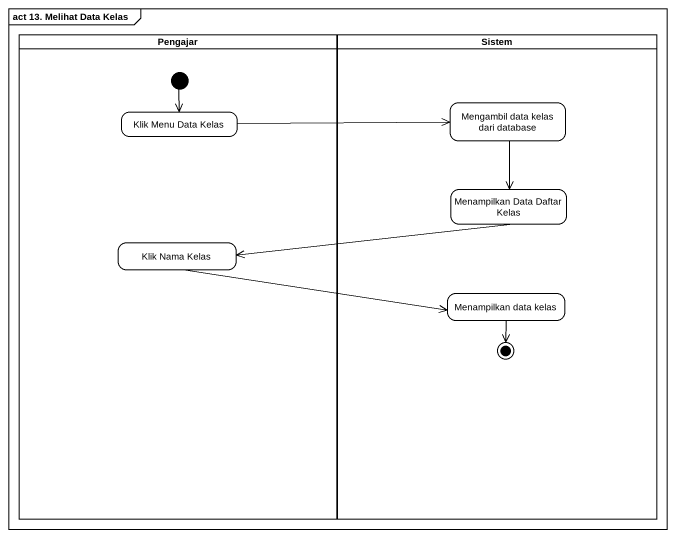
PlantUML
@startuml
mainframe act 13. Melihat Data Kelas
hide empty description
state Pengajar <<partition>> {
  state "Klik Menu Data Kelas" as Klik_Menu_Data_Kelas
  state "Klik Nama Kelas" as Klik_Nama_Kelas
  [*] --> Klik_Menu_Data_Kelas
}
state Sistem <<partition>> {
  state "Mengambil data kelas dari database" as Mengambil_data_kelas_dari
  state "Menampilkan Data Daftar Kelas" as Menampilkan_Data_Daftar
  state "Menampilkan data kelas" as Menampilkan_data_kelas
  Menampilkan_data_kelas --> [*]
}
Klik_Menu_Data_Kelas -right-> Mengambil_data_kelas_dari
Mengambil_data_kelas_dari --> Menampilkan_Data_Daftar
Menampilkan_Data_Daftar -left-> Klik_Nama_Kelas
Klik_Nama_Kelas -right-> Menampilkan_data_kelas
@enduml
